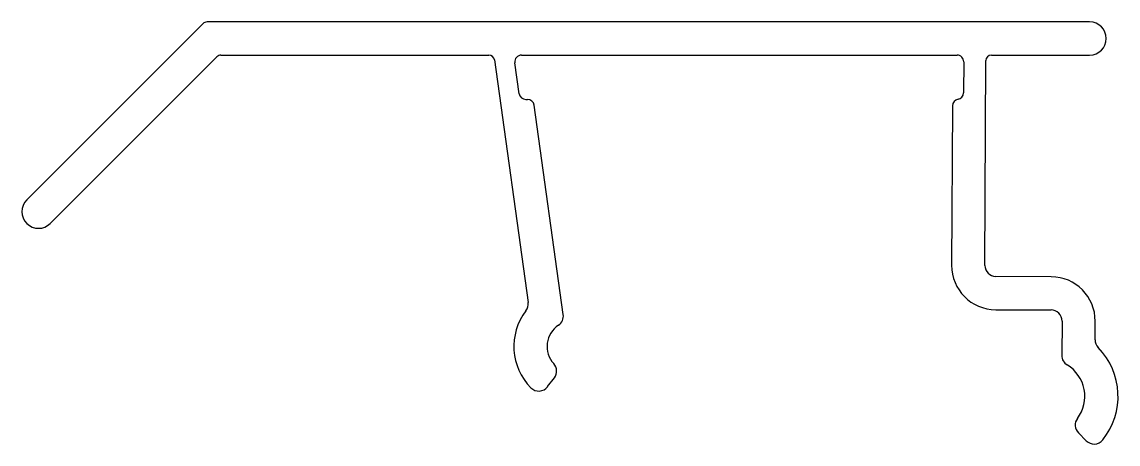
# Model space of a CAD drawing. Extents: x 1834.8 to 1884.4, y 1853.1 to 1872.2.
import ezdxf

# ---------------------------------------------------------------- set-up
doc = ezdxf.new("R2010")
doc.units = 0
doc.layers.get('0').update_dxf_attribs({"linetype": 'CONTINUOUS'})

msp = doc.modelspace()

# ---------------------------------------------------------------- linework, layer by layer
for p, q in [((1843.02, 1872.11), (1835.049, 1864.138)), ((1883.094, 1872.183), (1843.197, 1872.183)), ((1836.109, 1863.078), (1843.642, 1870.61)), ((1843.819, 1870.683), (1855.938, 1870.683)), ((1857.409, 1870.683), (1877.1, 1870.683)), ((1878.65, 1870.683), (1883.094, 1870.683)), ((1856.185, 1870.468), (1857.71, 1859.506)), ((1857.306, 1868.942), (1857.112, 1870.342)), ((1877.4, 1870.382), (1877.394, 1868.982)), ((1878.356, 1861.184), (1878.4, 1870.435)), ((1857.603, 1868.683), (1857.687, 1868.683)), ((1859.299, 1858.966), (1857.984, 1868.425)), ((1876.891, 1868.393), (1876.856, 1861.191)), ((1881.354, 1860.669), (1878.854, 1860.681)), ((1878.847, 1859.181), (1881.347, 1859.169)), ((1881.844, 1858.667), (1881.837, 1857.113)), ((1883.34, 1857.82), (1883.344, 1858.66)), ((1858.592, 1855.703), (1858.897, 1856.107)), ((1882.584, 1853.615), (1882.939, 1853.257))]:
    msp.add_line(p, q)
for centre, radius, start, end in [((1843.197, 1871.933), 0.25, 90, 135), ((1883.094, 1871.433), 0.75, 270, 90), ((1843.819, 1870.433), 0.25, 90, 135), ((1855.938, 1870.433), 0.25, 7.9169, 90), ((1857.409, 1870.383), 0.3, 90, 187.9169), ((1877.1, 1870.383), 0.3, 359.7272, 90), ((1878.65, 1870.433), 0.25, 90, 179.7272), ((1857.603, 1868.983), 0.3, 187.9169, 270), ((1857.687, 1868.383), 0.3, 7.9169, 90), ((1877.191, 1868.391), 0.3, 99.3213, 179.7272), ((1877.094, 1868.983), 0.3, 279.3213, 359.7272), ((1835.579, 1863.608), 0.75, 135, 315), ((1878.856, 1861.181), 2, 179.7272, 269.7272), ((1878.856, 1861.181), 0.5, 179.7272, 269.7272), ((1881.344, 1858.669), 2, 359.7272, 89.7272), ((1859.716, 1857.522), 2.65, 142.5592, 224.896), ((1857.215, 1859.437), 0.5, 322.5592, 7.9169), ((1881.344, 1858.669), 0.5, 359.7272, 89.7272), ((1858.804, 1858.897), 0.5, 303.536, 7.9169), ((1859.716, 1857.522), 1.15, 123.536, 222.4412), ((1883.84, 1857.818), 0.5, 179.7272, 224.3025), ((1882.337, 1857.11), 0.5, 179.7272, 238.9549), ((1881.228, 1855.268), 3.15, 321.2274, 44.3025), ((1858.498, 1856.408), 0.5, 322.9169, 42.4412), ((1881.228, 1855.268), 1.65, 322.7481, 58.9549), ((1858.193, 1856.004), 0.5, 224.896, 322.9169), ((1882.94, 1853.967), 0.5, 142.7481, 224.7272), ((1883.294, 1853.609), 0.5, 224.7272, 321.2274)]:
    msp.add_arc(centre, radius, start, end)

doc.saveas('drawing.dxf')
